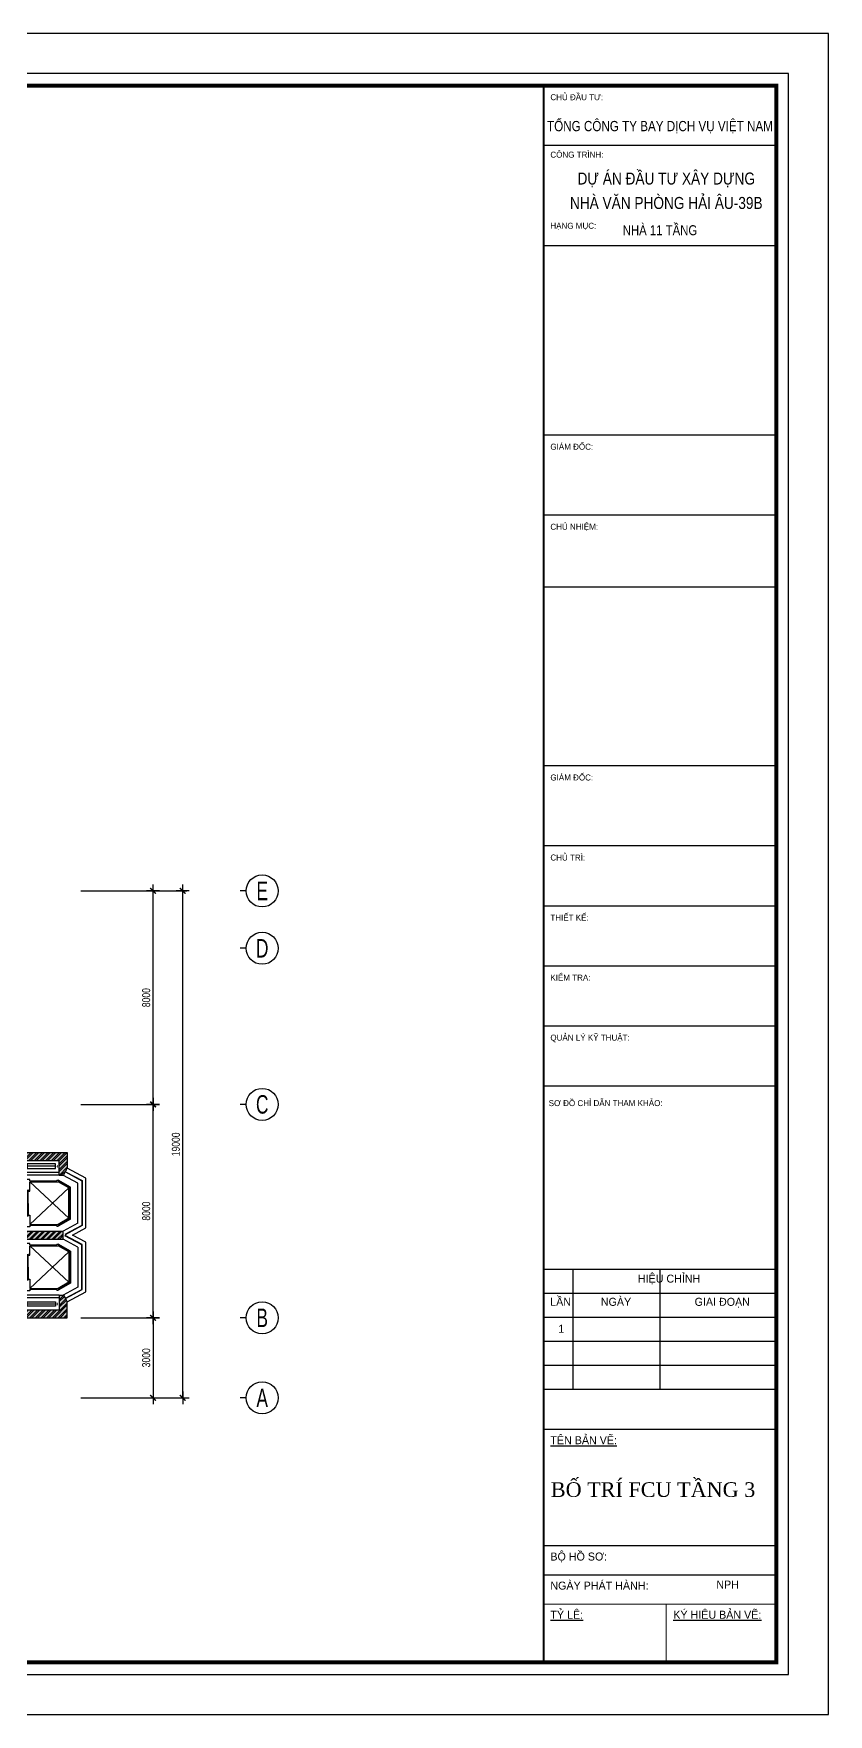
# Model space of a CAD drawing. Header units: metres. Extents: x 352651 to 1421851, y -87441 to -24441.
# Drawn here: x 590164 to 619951, y -87441 to -24441 of the extents above; entities that cross this region are included whole.
import ezdxf
from ezdxf.enums import TextEntityAlignment as Align

# ---------------------------------------------------------------- set-up
doc = ezdxf.new("R2010")
doc.units = ezdxf.units.M
doc.header["$LTSCALE"] = 300
doc.header["$MEASUREMENT"] = 0
doc.header["$PDMODE"] = 2
doc.linetypes.add('DASHED2', pattern=[0.375, 0.25, -0.125])
doc.layers.get('0').update_dxf_attribs({"linetype": 'CONTINUOUS'})
doc.layers.get('Defpoints').update_dxf_attribs({"linetype": 'CONTINUOUS'})
for name, color, linetype in [('0-TEXT', 7, 'CONTINUOUS'), ('0-THAY', 7, 'CONTINUOUS'), ('DIM', 1, 'CONTINUOUS'), ('HATCH', 145, 'CONTINUOUS'), ('KT', 1, 'CONTINUOUS'), ('NOITHAT', 145, 'CONTINUOUS'), ('TEXT', 4, 'CONTINUOUS'), ('THAY', 9, 'CONTINUOUS'), ('TUONG', 7, 'CONTINUOUS'), ('vach', 6, 'CONTINUOUS')]:
    doc.layers.add(name, color=color, linetype=linetype)
doc.styles.add('CHUKICHTHUOC', font='vnshx.shx', dxfattribs={"width": 0.8, "height": 300, "bigfont": '@extfont2.shx'})
doc.styles.add('CHUTENTRUC', font='VnAvantH.TTF', dxfattribs={"width": 0.8})
doc.styles.add('ROMANS', font='romans.shx', dxfattribs={"width": 0.75, "bigfont": 'romancvn.shx'})
doc.styles.add('VnAvntH', font='VnAvantH.TTF', dxfattribs={"width": 0.85})
doc.dimstyles.new('150', dxfattribs={"dimscale": 150, "dimtxt": 2, "dimasz": 0.1, "dimexe": 1, "dimexo": 0, "dimgap": 0.7, "dimtad": 1, "dimdec": 0, "dimzin": 0, "dimdsep": 46, "dimtxsty": 'CHUKICHTHUOC', "dimblk": 'ARR', "dimcen": 0, "dimdle": 1, "dimclrd": 3, "dimclre": 3, "dimclrt": 3, "dimadec": 0, "dimazin": 0, "dimtfac": 1, "dimtdec": 0, "dimtix": 1, "dimtmove": 2, "dimatfit": 3, "dimldrblk": 'ARR', "dimfxl": 1, "dimtolj": 1, "dimtzin": 0, "dimarcsym": 0})

# ---------------------------------------------------------------- blocks, each defined once
blk = doc.blocks.new('ARR')
at = {"color": 1}
for p, q in [((-16, 0), (16, 0)), ((0, -16), (0, 16))]:
    blk.add_line(p, q, dxfattribs=at)
at = {"color": 3, "const_width": 3.6}
blk.add_lwpolyline([(-7.1, -7.1), (7.1, 7.1)], dxfattribs=at)
blk = doc.blocks.new('*D80')
at = {"layer": 'Defpoints', "color": 0, "ltscale": 1.5, "transparency": 16777216}
for p in [(593092, -64575), (594639, -64575), (593092, -72575)]:
    blk.add_point(p, dxfattribs=at)
at = {"layer": 'DIM', "color": 3, "lineweight": -2, "ltscale": 1.5, "transparency": 16777216}
for p, q in [((593092, -64575), (594789, -64575)), ((594639, -72560), (594639, -64590)), ((593092, -72575), (594789, -72575))]:
    blk.add_line(p, q, dxfattribs=at)
at = {"layer": 'DIM', "color": 3, "lineweight": -2, "ltscale": 1.5, "transparency": 16777216, "xscale": 15, "yscale": 15, "zscale": 15}
for p, rotation in [((594639, -64575), 90), ((594639, -72575), 270)]:
    blk.add_blockref('ARR', p, dxfattribs=dict(at, rotation=rotation))
at = {"layer": 'DIM', "color": 3, "ltscale": 1.5, "transparency": 16777216, "insert": (594384, -68575), "char_height": 300, "attachment_point": 5, "rotation": 90, "style": 'CHUKICHTHUOC'}
blk.add_mtext('\\A1;8000', dxfattribs=at)
blk = doc.blocks.new('*D81')
at = {"layer": 'Defpoints', "color": 0, "ltscale": 1.5, "transparency": 16777216}
for p in [(591932, -56575), (594639, -56575), (591932, -64575)]:
    blk.add_point(p, dxfattribs=at)
at = {"layer": 'DIM', "color": 3, "lineweight": -2, "ltscale": 1.5, "transparency": 16777216}
for p, q in [((591932, -56575), (594789, -56575)), ((594639, -64560), (594639, -56590)), ((591932, -64575), (594789, -64575))]:
    blk.add_line(p, q, dxfattribs=at)
at = {"layer": 'DIM', "color": 3, "lineweight": -2, "ltscale": 1.5, "transparency": 16777216, "xscale": 15, "yscale": 15, "zscale": 15}
for p, rotation in [((594639, -56575), 90), ((594639, -64575), 270)]:
    blk.add_blockref('ARR', p, dxfattribs=dict(at, rotation=rotation))
at = {"layer": 'DIM', "color": 3, "ltscale": 1.5, "transparency": 16777216, "insert": (594384, -60575), "char_height": 300, "attachment_point": 5, "rotation": 90, "style": 'CHUKICHTHUOC'}
blk.add_mtext('\\A1;8000', dxfattribs=at)
blk = doc.blocks.new('*D82')
at = {"layer": 'Defpoints', "color": 0, "ltscale": 1.5, "transparency": 16777216}
for p in [(591932, -72575), (591932, -75575), (594639, -75575)]:
    blk.add_point(p, dxfattribs=at)
at = {"layer": 'DIM', "color": 3, "lineweight": -2, "ltscale": 1.5, "transparency": 16777216}
for p, q in [((591932, -72575), (594789, -72575)), ((594639, -72590), (594639, -75560)), ((591932, -75575), (594789, -75575))]:
    blk.add_line(p, q, dxfattribs=at)
at = {"layer": 'DIM', "color": 3, "lineweight": -2, "ltscale": 1.5, "transparency": 16777216, "xscale": 15, "yscale": 15, "zscale": 15}
for p, rotation in [((594639, -72575), 90), ((594639, -75575), 270)]:
    blk.add_blockref('ARR', p, dxfattribs=dict(at, rotation=rotation))
at = {"layer": 'DIM', "color": 3, "ltscale": 1.5, "transparency": 16777216, "insert": (594384, -74075), "char_height": 300, "attachment_point": 5, "rotation": 90, "style": 'CHUKICHTHUOC'}
blk.add_mtext('\\A1;3000', dxfattribs=at)
blk = doc.blocks.new('*D83')
at = {"layer": 'Defpoints', "color": 0, "ltscale": 1.5, "transparency": 16777216}
for p in [(591932, -56575), (595751, -56575), (591932, -75575)]:
    blk.add_point(p, dxfattribs=at)
at = {"layer": 'DIM', "color": 3, "lineweight": -2, "ltscale": 1.5, "transparency": 16777216}
for p, q in [((591932, -56575), (595901, -56575)), ((595751, -75560), (595751, -56590)), ((591932, -75575), (595901, -75575))]:
    blk.add_line(p, q, dxfattribs=at)
at = {"layer": 'DIM', "color": 3, "lineweight": -2, "ltscale": 1.5, "transparency": 16777216, "xscale": 15, "yscale": 15, "zscale": 15}
for p, rotation in [((595751, -56575), 90), ((595751, -75575), 270)]:
    blk.add_blockref('ARR', p, dxfattribs=dict(at, rotation=rotation))
at = {"layer": 'DIM', "color": 3, "ltscale": 1.5, "transparency": 16777216, "insert": (595496, -66075), "char_height": 300, "attachment_point": 5, "rotation": 90, "style": 'CHUKICHTHUOC'}
blk.add_mtext('\\A1;19000', dxfattribs=at)
blk = doc.blocks.new('thang may')
at = {"layer": 'DIM'}
for p, q in [((1110, 5383), (40, 5383)), ((42, 4478), (81, 4478)), ((1230, 4813), (1620, 4588)), ((1235, 4822), (1625, 4597)), ((1631, 4569), (1631, 3431)), ((1641, 4569), (1641, 3431)), ((42, 3522), (81, 3522)), ((1230, 3187), (1620, 3412)), ((1235, 3178), (1625, 3403)), ((42, 2078), (81, 2078)), ((1230, 2413), (1620, 2188)), ((1235, 2422), (1625, 2197)), ((1631, 1031), (1631, 2169)), ((1641, 1031), (1641, 2169)), ((42, 1122), (81, 1122)), ((1230, 787), (1620, 1012)), ((1235, 778), (1625, 1003)), ((1110, 217), (40, 217))]:
    blk.add_line(p, q, dxfattribs=at)
at = {"layer": 'DIM', "const_width": 20}
for points in [[(-40, 5333), (-40, 5433)], [(40, 5383), (-40, 5383)], [(1110, 5383), (1190, 5383)], [(1190, 5333), (1190, 5433)], [(-40, 267), (-40, 167)], [(40, 217), (-40, 217)], [(1110, 217), (1190, 217)], [(1190, 267), (1190, 167)]]:
    blk.add_lwpolyline(points, dxfattribs=at)
at = {"layer": 'THAY'}
for p, q in [((1250, 5150), (-100, 5150)), ((1250, 5050), (-100, 5050)), ((1950, 4750), (1408, 5040)), ((-400, 4500), (-400, 4550)), ((-150, 4450), (-400, 4500)), ((-100, 4450), (-150, 4450)), ((-100, 4550), (-100, 4450)), ((-80, 4700), (-7, 4700)), ((-80, 4450), (-80, 4700)), ((-54, 4450), (-80, 4450)), ((-63, 4478), (-63, 4461)), ((-63, 4478), (-46, 4478)), ((-54, 4470), (-54, 4450)), ((-46, 4000), (-46, 4478)), ((-7, 4000), (-7, 4700)), ((3, 4000), (3, 4890)), ((149, 4890), (3, 4890)), ((42, 4000), (42, 4478)), ((98, 4478), (81, 4478)), ((81, 4000), (81, 4478)), ((89, 4470), (89, 4450)), ((89, 4450), (149, 4450)), ((98, 4478), (98, 4461)), ((149, 4830), (149, 4890)), ((149, 4830), (1155, 4830)), ((149, 4450), (149, 4800)), ((149, 4800), (1609, 3431)), ((149, 4800), (1208, 4800)), ((1609, 4569), (149, 3200)), ((1155, 4860), (1155, 4830)), ((1155, 4860), (1212, 4860)), ((1609, 4569), (1208, 4800)), ((1663, 4600), (1212, 4860)), ((1219, 4794), (1246, 4841)), ((1609, 4569), (1636, 4616)), ((1609, 3431), (1609, 4569)), ((1609, 4569), (1663, 4569)), ((1663, 3400), (1663, 4600)), ((1950, 3250), (1950, 4750)), ((-46, 3998), (-46, 4000)), ((-34, 3998), (-46, 3998)), ((-30, 3988), (-46, 3988)), ((-46, 3988), (-46, 3547)), ((-33, 4000), (-34, 3998)), ((-24, 4012), (-33, 4000)), ((-21, 4000), (-30, 3988)), ((-8, 4012), (-24, 4012)), ((-20, 4002), (-21, 4000)), ((-8, 4002), (-20, 4002)), ((-8, 4025), (-8, 4012)), ((-8, 4000), (-8, 4002)), ((-8, 3975), (-8, 4000)), ((-8, 4000), (-7, 4000)), ((-7, 3325), (-7, 4000)), ((3, 3110), (3, 4000)), ((42, 3998), (42, 4000)), ((43, 4000), (42, 4000)), ((42, 3988), (42, 3522)), ((43, 4025), (43, 4012)), ((43, 4012), (59, 4012)), ((43, 4002), (55, 4002)), ((43, 4000), (43, 4002)), ((43, 3975), (43, 4000)), ((55, 4002), (56, 4000)), ((56, 4000), (65, 3988)), ((59, 4012), (67, 4000)), ((65, 3988), (81, 3988)), ((67, 4000), (69, 3998)), ((69, 3998), (81, 3998)), ((81, 3998), (81, 4000)), ((81, 3988), (81, 3522)), ((-150, 3550), (-400, 3500)), ((-400, 3500), (-400, 3450)), ((-100, 3550), (-150, 3550)), ((-100, 3450), (-100, 3550)), ((-80, 3575), (-80, 3325)), ((-54, 3575), (-80, 3575)), ((-7, 3325), (-80, 3325)), ((-63, 3547), (-63, 3564)), ((-46, 3547), (-63, 3547)), ((-54, 3555), (-54, 3575)), ((98, 3522), (81, 3522)), ((89, 3530), (89, 3550)), ((89, 3550), (149, 3550)), ((98, 3522), (98, 3539)), ((149, 3550), (149, 3200)), ((149, 3200), (1208, 3200)), ((149, 3170), (1155, 3170)), ((149, 3170), (149, 3110)), ((1155, 3140), (1155, 3170)), ((1609, 3431), (1208, 3200)), ((1663, 3400), (1212, 3140)), ((1219, 3206), (1246, 3159)), ((1950, 3250), (1390, 2950)), ((1609, 3431), (1663, 3431)), ((1609, 3431), (1636, 3384)), ((149, 3110), (3, 3110)), ((1155, 3140), (1212, 3140)), ((1950, 2350), (1390, 2650)), ((-400, 2100), (-400, 2150)), ((-150, 2050), (-400, 2100)), ((-100, 2050), (-150, 2050)), ((-100, 2150), (-100, 2050)), ((-80, 2025), (-80, 2275)), ((-7, 2275), (-80, 2275)), ((-54, 2025), (-80, 2025)), ((-46, 2053), (-63, 2053)), ((-63, 2053), (-63, 2036)), ((-54, 2045), (-54, 2025)), ((-46, 1612), (-46, 2053)), ((-7, 2275), (-7, 1600)), ((3, 2490), (3, 1600)), ((149, 2490), (3, 2490)), ((42, 1612), (42, 2078)), ((81, 1612), (81, 2078)), ((98, 2078), (81, 2078)), ((89, 2070), (89, 2050)), ((89, 2050), (149, 2050)), ((98, 2078), (98, 2061)), ((149, 2430), (149, 2490)), ((149, 2430), (1155, 2430)), ((149, 2400), (1208, 2400)), ((1609, 1031), (149, 2400)), ((149, 2050), (149, 2400)), ((149, 800), (1609, 2169)), ((1155, 2460), (1155, 2430)), ((1155, 2460), (1212, 2460)), ((1609, 2169), (1208, 2400)), ((1663, 2200), (1212, 2460)), ((1219, 2394), (1246, 2441)), ((1609, 2169), (1636, 2216)), ((1609, 2169), (1609, 1031)), ((1609, 2169), (1663, 2169)), ((1663, 2200), (1663, 1000)), ((1950, 2350), (1950, 850)), ((-30, 1612), (-46, 1612)), ((-34, 1602), (-46, 1602)), ((-46, 1602), (-46, 1600)), ((-46, 1600), (-46, 1122)), ((-33, 1600), (-34, 1602)), ((-24, 1588), (-33, 1600)), ((-21, 1600), (-30, 1612)), ((-8, 1588), (-24, 1588)), ((-20, 1598), (-21, 1600)), ((-8, 1598), (-20, 1598)), ((-8, 1625), (-8, 1600)), ((-8, 1600), (-8, 1598)), ((-8, 1600), (-7, 1600)), ((-8, 1575), (-8, 1588)), ((-7, 1600), (-7, 900)), ((3, 1600), (3, 710)), ((42, 1602), (42, 1600)), ((42, 1600), (42, 1122)), ((43, 1600), (42, 1600)), ((43, 1625), (43, 1600)), ((43, 1600), (43, 1598)), ((43, 1598), (55, 1598)), ((43, 1575), (43, 1588)), ((43, 1588), (59, 1588)), ((55, 1598), (56, 1600)), ((56, 1600), (65, 1612)), ((59, 1588), (67, 1600)), ((65, 1612), (81, 1612)), ((67, 1600), (69, 1602)), ((69, 1602), (81, 1602)), ((81, 1602), (81, 1600)), ((81, 1600), (81, 1122)), ((-150, 1150), (-400, 1100)), ((-400, 1100), (-400, 1050)), ((-100, 1150), (-150, 1150)), ((-100, 1050), (-100, 1150)), ((-54, 1150), (-80, 1150)), ((-80, 1150), (-80, 900)), ((-80, 900), (-7, 900)), ((-63, 1122), (-63, 1139)), ((-63, 1122), (-46, 1122)), ((-54, 1130), (-54, 1150)), ((149, 710), (3, 710)), ((98, 1122), (81, 1122)), ((89, 1130), (89, 1150)), ((89, 1150), (149, 1150)), ((98, 1122), (98, 1139)), ((149, 1150), (149, 800)), ((149, 800), (1208, 800)), ((149, 770), (149, 710)), ((149, 770), (1155, 770)), ((1155, 740), (1155, 770)), ((1155, 740), (1212, 740)), ((1609, 1031), (1208, 800)), ((1663, 1000), (1212, 740)), ((1219, 806), (1246, 759)), ((1950, 850), (1390, 550)), ((1609, 1031), (1663, 1031)), ((1609, 1031), (1636, 984)), ((1250, 550), (-100, 550)), ((1250, 450), (-100, 450))]:
    blk.add_line(p, q, dxfattribs=at)
for points in [[(40, 5466), (40, 5300), (1110, 5300), (1110, 5466)], [(40, 134), (40, 300), (1110, 300), (1110, 134)]]:
    blk.add_lwpolyline(points, close=True, dxfattribs=at)
for points in [[(1477, 5168), (2095, 4837), (2095, 3163), (1459, 2822)], [(1481, 5177), (2105, 4843), (2105, 3157), (1464, 2813)], [(1550, 295), (2250, 670), (2250, 2530), (1746, 2800), (2250, 3070), (2250, 4930), (1550, 5305)], [(1477, 432), (2095, 763), (2095, 2437), (1459, 2778)], [(1481, 423), (2105, 757), (2105, 2443), (1464, 2787)]]:
    blk.add_lwpolyline(points, dxfattribs=at)
at = {"layer": 'vach'}
for p, q in [((-400, 4550), (-400, 5600)), ((-100, 4550), (-100, 5600)), ((-100, 5600), (1250, 5600)), ((1250, 5050), (1250, 5600)), ((1250, 5050), (1390, 5050)), ((1390, 5050), (1408, 5040)), ((1408, 5040), (1550, 5305)), ((-400, 4550), (-100, 4550)), ((-400, 3450), (-100, 3450)), ((-400, 2150), (-400, 3450)), ((-100, 3450), (-100, 2950)), ((-400, 2950), (1390, 2950)), ((-400, 2650), (1390, 2650)), ((-100, 2150), (-100, 2650)), ((1390, 2650), (1390, 2950)), ((-400, 2150), (-100, 2150)), ((-400, 1050), (-100, 1050)), ((-400, 1050), (-400, 0)), ((-100, 1050), (-100, 0)), ((-100, 0), (1250, 0)), ((1250, 550), (1250, 0)), ((1250, 550), (1390, 550)), ((1408, 560), (1550, 295))]:
    blk.add_line(p, q, dxfattribs=at)
for points in [[(-100, 5900), (1550, 5900), (1550, 5305)], [(-100, -300), (1550, -300), (1550, 295)]]:
    blk.add_lwpolyline(points, dxfattribs=at)
blk = doc.blocks.new('TENTRUC')
at = {"layer": '0-THAY'}
blk.add_line((0, -1.4), (0, -0.4), dxfattribs=at)
blk.add_circle((0, -4), 2.6, dxfattribs=at)
at = {"layer": '0-TEXT', "style": 'CHUTENTRUC', "width": 0.7}
blk.add_attdef('E5', text='', height=3, dxfattribs=at).set_placement((0, -4), align=Align.MIDDLE_CENTER)

msp = doc.modelspace()

# ---------------------------------------------------------------- hatches: boundary and pattern name
at = {"layer": 'NOITHAT', "linetype": 'Continuous'}
h = msp.add_hatch(dxfattribs=at)
h.set_pattern_fill('AR-CONC', color=256, scale=30, style=0)
h.set_pattern_definition([(50, (-101705.94, -347466.49), (215.178055, -18.82564), [22.5, -247.5]), (355, (-101705.94, -347466.49), (-41.6254, 225.65764), [18, -198]), (100.4514, (-101688, -347468.05), (173.552815, 206.83186), [19.12206, -210.342634]), (46.1842, (-101705.94, -347406.49), (320.17231, -49.6557), [33.75, -371.25]), (96.6356, (-101679.26, -347410.62), (280.39881, 292.23536), [28.68309, -315.5139]), (351.1842, (-101705.94, -347406.5), (280.39858, 292.23558), [27, -297]), (21, (-101675.94, -347421.49), (179.072116, -120.785667), [22.5, -247.5]), (326, (-101675.94, -347421.49), (72.9946, 217.545014), [18, -198]), (71.4514, (-101661.02, -347431.55), (252.06679, 96.75915), [19.12206, -210.342634]), (37.5, (-101705.94, -347466.486), (3.6479566, 99.868156), [0, -195.6, 0, -201, 0, -198.75]), (7.5, (-101705.94, -347466.49), (78.920861, 118.323514), [0, -114.6, 0, -191.1, 0, -75.75]), (327.5, (-101772.84, -347466.486), (160.146731, -6.7664615), [0, -75, 0, -234, 0, -310.5]), (317.5, (-101802.84, -347466.49), (174.95585, 30.031495), [0, -97.5, 0, -155.4, 0, -220.5])])
h.paths.add_polyline_path([(589777.2, -63675.5), (589477.2, -63675.5), (589477.2, -64575.5), (589777.2, -64575.5)])
h.paths.add_polyline_path([(589777.2, -65678.2, -0.4166743), (589747, -65648.2, -0.4166743), (589777.2, -65618.2), (589777.2, -64575.5), (589477.2, -64575.5), (589477.2, -66675.5), (589477.2, -67725.5), (589777.2, -67725.5), (589777.2, -66675.5), (591127.2, -66675.5), (591127.2, -67225.5), (591267.6, -67225.5), (591285.5, -67235.1), (591427.2, -66970.7), (591427.2, -66375.5), (589777.2, -66375.5)])
h.paths.add_polyline_path([(589777.2, -68825.5), (589477.2, -68825.5), (589477.2, -69325.5), (589777.2, -69325.5)])
h.paths.add_polyline_path([(591267.6, -69325.5), (589477.2, -69325.5), (589477.2, -69625.5), (591267.6, -69625.5)])
h.paths.add_polyline_path([(589777.2, -69625.5), (589477.2, -69625.5), (589477.2, -70125.5), (589777.2, -70125.5)])
h.paths.add_polyline_path([(589777.2, -71225.5), (589477.2, -71225.5), (589477.2, -72275.5), (589777.2, -72275.5)])
h.paths.add_polyline_path([(591427.2, -71980.3), (591285.5, -71715.9), (591267.6, -71725.5), (591127.2, -71725.5), (591127.2, -72275.5), (589777.2, -72275.5), (589777.2, -72575.5), (591427.2, -72575.5)])
h = msp.add_hatch(dxfattribs=at)
h.set_pattern_fill('ANSI32,_O', color=256, scale=400)
h.set_pattern_definition([(45, (-101705.94, -347466.49), (-106.066017, 106.066017), []), (45, (-101635.23, -347466.49), (-106.066017, 106.066017), [])])
h.paths.add_polyline_path([(589777.2, -63675.5), (589477.2, -63675.5), (589477.2, -64575.5), (589777.2, -64575.5)])
h.paths.add_polyline_path([(589777.2, -65678.2, -0.4166743), (589747, -65648.2, -0.4166743), (589777.2, -65618.2), (589777.2, -64575.5), (589477.2, -64575.5), (589477.2, -66675.5), (589477.2, -67725.5), (589777.2, -67725.5), (589777.2, -66675.5), (591127.2, -66675.5), (591127.2, -67225.5), (591267.6, -67225.5), (591285.5, -67235.1), (591427.2, -66970.7), (591427.2, -66375.5), (589777.2, -66375.5)])
h.paths.add_polyline_path([(589777.2, -68825.5), (589477.2, -68825.5), (589477.2, -69325.5), (589777.2, -69325.5)])
h.paths.add_polyline_path([(591267.6, -69325.5), (589477.2, -69325.5), (589477.2, -69625.5), (591267.6, -69625.5)])
h.paths.add_polyline_path([(589777.2, -69625.5), (589477.2, -69625.5), (589477.2, -70125.5), (589777.2, -70125.5)])
h.paths.add_polyline_path([(589777.2, -71225.5), (589477.2, -71225.5), (589477.2, -72275.5), (589777.2, -72275.5)])
h.paths.add_polyline_path([(591427.2, -71980.3), (591285.5, -71715.9), (591267.6, -71725.5), (591127.2, -71725.5), (591127.2, -72275.5), (589777.2, -72275.5), (589777.2, -72575.5), (591427.2, -72575.5)])

# ---------------------------------------------------------------- linework, layer by layer
for const_width in [150, 51.9]:
    msp.add_lwpolyline([(535800.9, -85490.5), (618000.9, -85490.5), (618000.9, -26390.5), (535800.9, -26390.5)], close=True, dxfattribs=dict(const_width=const_width))
for points, const_width in [([(609277.7, -26390.5), (609277.7, -85490.5)], 75.4), ([(618000.9, -83309.7), (609277.7, -83309.7)], 37.7), ([(613875.3, -83309.7), (613875.3, -85490.5)], 37.7)]:
    msp.add_lwpolyline(points, dxfattribs=dict(const_width=const_width))
at = {"layer": 'Defpoints', "linetype": 'DASHED2'}
msp.add_lwpolyline([(530850.9, -87440.5), (619950.9, -87440.5), (619950.9, -24440.5), (530850.9, -24440.5)], close=True, dxfattribs=at)
msp.add_lwpolyline([(530850.9, -87440.5), (619950.9, -87440.5), (619950.9, -24440.5), (530850.9, -24440.5)], close=True, dxfattribs=at)
at = {"layer": 'HATCH', "linetype": 'ByBlock'}
msp.add_lwpolyline([(535350.9, -85940.5), (618450.9, -85940.5), (618450.9, -25940.5), (535350.9, -25940.5)], close=True, dxfattribs=at)
at = {"layer": 'THAY'}
for p, q in [((618000.9, -28640.5), (609277.7, -28640.5)), ((618000.9, -32390.5), (609277.7, -32390.5)), ((618000.9, -39492.9), (609277.7, -39492.9)), ((618000.9, -42492.9), (609277.7, -42492.9)), ((618000.9, -45192.9), (609277.7, -45192.9)), ((618000.9, -51890.5), (609277.7, -51890.5)), ((618000.9, -54890.5), (609277.7, -54890.5)), ((618000.9, -57140.5), (609277.7, -57140.5)), ((618000.9, -59390.5), (609277.7, -59390.5)), ((618000.9, -61640.5), (609277.7, -61640.5)), ((618000.9, -63890.5), (609277.7, -63890.5)), ((618000.9, -70767.3), (609277.7, -70767.3)), ((613639.3, -70767.3), (613639.3, -75267.3)), ((618000.9, -71667.3), (609277.7, -71667.3)), ((618000.9, -72567.3), (609277.7, -72567.3)), ((618000.9, -73467.3), (609277.7, -73467.3)), ((618000.9, -73467.3), (609277.7, -73467.3)), ((618000.9, -74367.3), (609277.7, -74367.3)), ((618000.9, -75267.3), (609277.7, -75267.3)), ((618000.9, -76767.3), (609277.7, -76767.3)), ((618000.9, -81128.9), (609277.7, -81128.9)), ((618000.9, -82219.3), (609277.7, -82219.3))]:
    msp.add_line(p, q, dxfattribs=at)
at = {"layer": 'THAY', "linetype": 'ByBlock'}
msp.add_lwpolyline([(535350.9, -85940.5), (618450.9, -85940.5), (618450.9, -25940.5), (535350.9, -25940.5)], close=True, dxfattribs=at)
at = {"layer": 'THAY'}
msp.add_lwpolyline([(610368.1, -70767.3), (610368.1, -75267.3)], dxfattribs=at)
at = {"layer": 'TUONG'}
msp.add_lwpolyline([(530850.9, -87440.5), (619950.9, -87440.5), (619950.9, -24440.5), (530850.9, -24440.5)], close=True, dxfattribs=at)

# ---------------------------------------------------------------- block references
at = {"layer": 'DIM'}
msp.add_blockref('thang may', (589877.2, -72275.5), dxfattribs=at)
at = {"layer": 'TEXT'}
ref = msp.add_blockref('TENTRUC', (597807.5, -56575.5), dxfattribs=dict(at, xscale=230.7692307692487, yscale=230.7692307692487, zscale=230.7692307692917, rotation=90))
ref.add_attrib('E5', 'e', dxfattribs={"layer": '0-TEXT', "height": 692.3, "style": 'CHUTENTRUC', "width": 0.7}).set_placement((598730.5, -56575.5), align=Align.MIDDLE_CENTER)
ref = msp.add_blockref('TENTRUC', (597807.5, -58725.5), dxfattribs=dict(at, xscale=230.7692307692487, yscale=230.7692307692487, zscale=230.7692307692917, rotation=90))
ref.add_attrib('E5', 'd', dxfattribs={"layer": '0-TEXT', "height": 692.3, "style": 'CHUTENTRUC', "width": 0.7}).set_placement((598730.5, -58725.5), align=Align.MIDDLE_CENTER)
ref = msp.add_blockref('TENTRUC', (597807.5, -64575.5), dxfattribs=dict(at, xscale=230.7692307692487, yscale=230.7692307692487, zscale=230.7692307692917, rotation=90))
ref.add_attrib('E5', 'c', dxfattribs={"layer": '0-TEXT', "height": 692.3, "style": 'CHUTENTRUC', "width": 0.7}).set_placement((598730.5, -64575.5), align=Align.MIDDLE_CENTER)
ref = msp.add_blockref('TENTRUC', (597807.5, -72575.5), dxfattribs=dict(at, xscale=230.7692307692487, yscale=230.7692307692487, zscale=230.7692307692917, rotation=90))
ref.add_attrib('E5', 'b', dxfattribs={"layer": '0-TEXT', "height": 692.3, "style": 'CHUTENTRUC', "width": 0.7}).set_placement((598730.5, -72575.5), align=Align.MIDDLE_CENTER)
ref = msp.add_blockref('TENTRUC', (597807.5, -75575.5), dxfattribs=dict(at, xscale=230.7692307692487, yscale=230.7692307692487, zscale=230.7692307692917, rotation=90))
ref.add_attrib('E5', 'a', dxfattribs={"layer": '0-TEXT', "height": 692.3, "style": 'CHUTENTRUC', "width": 0.7}).set_placement((598730.5, -75575.5), align=Align.MIDDLE_CENTER)

# ---------------------------------------------------------------- texts
at = {"layer": 'KT', "color": 0, "ltscale": 1.5, "insert": (609549.1, -78739.9), "char_height": 550, "width": 8204.141, "attachment_point": 1, "style": 'ROMANS'}
msp.add_mtext('{\\fTimes New Roman|b0|i0|c0|p18;\\W1;BỐ TRÍ FCU TẦNG 3}', dxfattribs=at)
at = {"layer": 'TEXT', "style": 'VnAvntH'}
for s, height, p in [('chñ ®Çu t\xad:', 225, (609531.3, -26935.7)), ('c«ng tr×nh:', 225, (609531.3, -29090.5)), ('h¹ng môc:', 225, (609531.3, -31755.6)), ('gi¸m ®èc:', 225, (609531.3, -40038.1)), ('chñ nhiÖm:', 225, (609531.3, -43038.1)), ('gi¸m ®èc:', 225, (609531.3, -52435.7)), ('chñ tr×:', 225, (609531.3, -55435.7)), ('thiÕt kÕ:', 225, (609531.3, -57685.7)), ('kiÓm tra:', 225, (609531.3, -59935.7)), ('qu¶n lý kü thuËt:', 225, (609531.3, -62185.7)), ('S¬ ®å chØ dÉn tham kh¶o:', 225, (609468.2, -64640.5)), ('hiÖu chØnh', 300, (612810.7, -71257.3)), ('lÇn', 300, (609525.6, -72126.6)), ('ngµy', 300, (611422.9, -72126.6)), ('giai ®o¹n', 300, (614937.5, -72126.6)), ('1', 300, (609830.3, -73135.7)), ('%%Utªn b¶n vÏ:', 300, (609531.3, -77312.5)), ('bé hå s¬:', 300, (609531.3, -81674.1)), ('ngµy ph¸t hµnh:', 300, (609531.3, -82764.5)), ('%%Utû lÖ:', 300, (609531.3, -83854.9)), ('%%Uký hiÖu b¶n vÏ:', 300, (614138.6, -83854.9))]:
    msp.add_text(s, height=height, dxfattribs=at).set_placement(p)
at = {"layer": 'TEXT', "style": 'VnAvntH', "width": 0.85}
for s, height, p in [('tæng c«ng ty bay dÞch vô viÖt nam', 384.043, (613639.3, -27890.5)), ('dù ¸n ®Çu t\xad x©y dùng', 450, (613875.3, -29854.1)), ('nhµ v¨n phßng h¶i ©u-39b', 450, (613875.3, -30723.1)), ('nhµ 11 tÇng', 375, (613639.3, -31755.6))]:
    msp.add_text(s, height=height, dxfattribs=at).set_placement(p, align=Align.MIDDLE)
at = {"layer": 'TEXT', "style": 'VnAvntH'}
msp.add_attdef('NPH', text='6-2005', height=300, dxfattribs=at).set_placement((616174.1, -82573), align=Align.MIDDLE)

# ---------------------------------------------------------------- dimensions: what is measured, and where the dimension line sits
at = {"layer": 'DIM'}
for base, p1, p2, picture, middle in [((594639.4, -56575.5), (591931.6, -64575.5), (591931.6, -56575.5), '*D81', (594384.4, -60575.5)), ((595750.6, -56575.5), (591931.6, -75575.5), (591931.6, -56575.5), '*D83', (595495.6, -66075.5)), ((594639.4, -64575.5), (593092.4, -72575.5), (593092.4, -64575.5), '*D80', (594384.4, -68575.5)), ((594639.4, -75575.5), (591931.6, -72575.5), (591931.6, -75575.5), '*D82', (594384.4, -74075.5))]:
    dim = msp.add_linear_dim(base=base, p1=p1, p2=p2, angle=90, dimstyle='150', dxfattribs=at)
    dim.commit()
    dim.dimension.update_dxf_attribs({"geometry": picture, "text_midpoint": middle})

doc.saveas('drawing.dxf')
